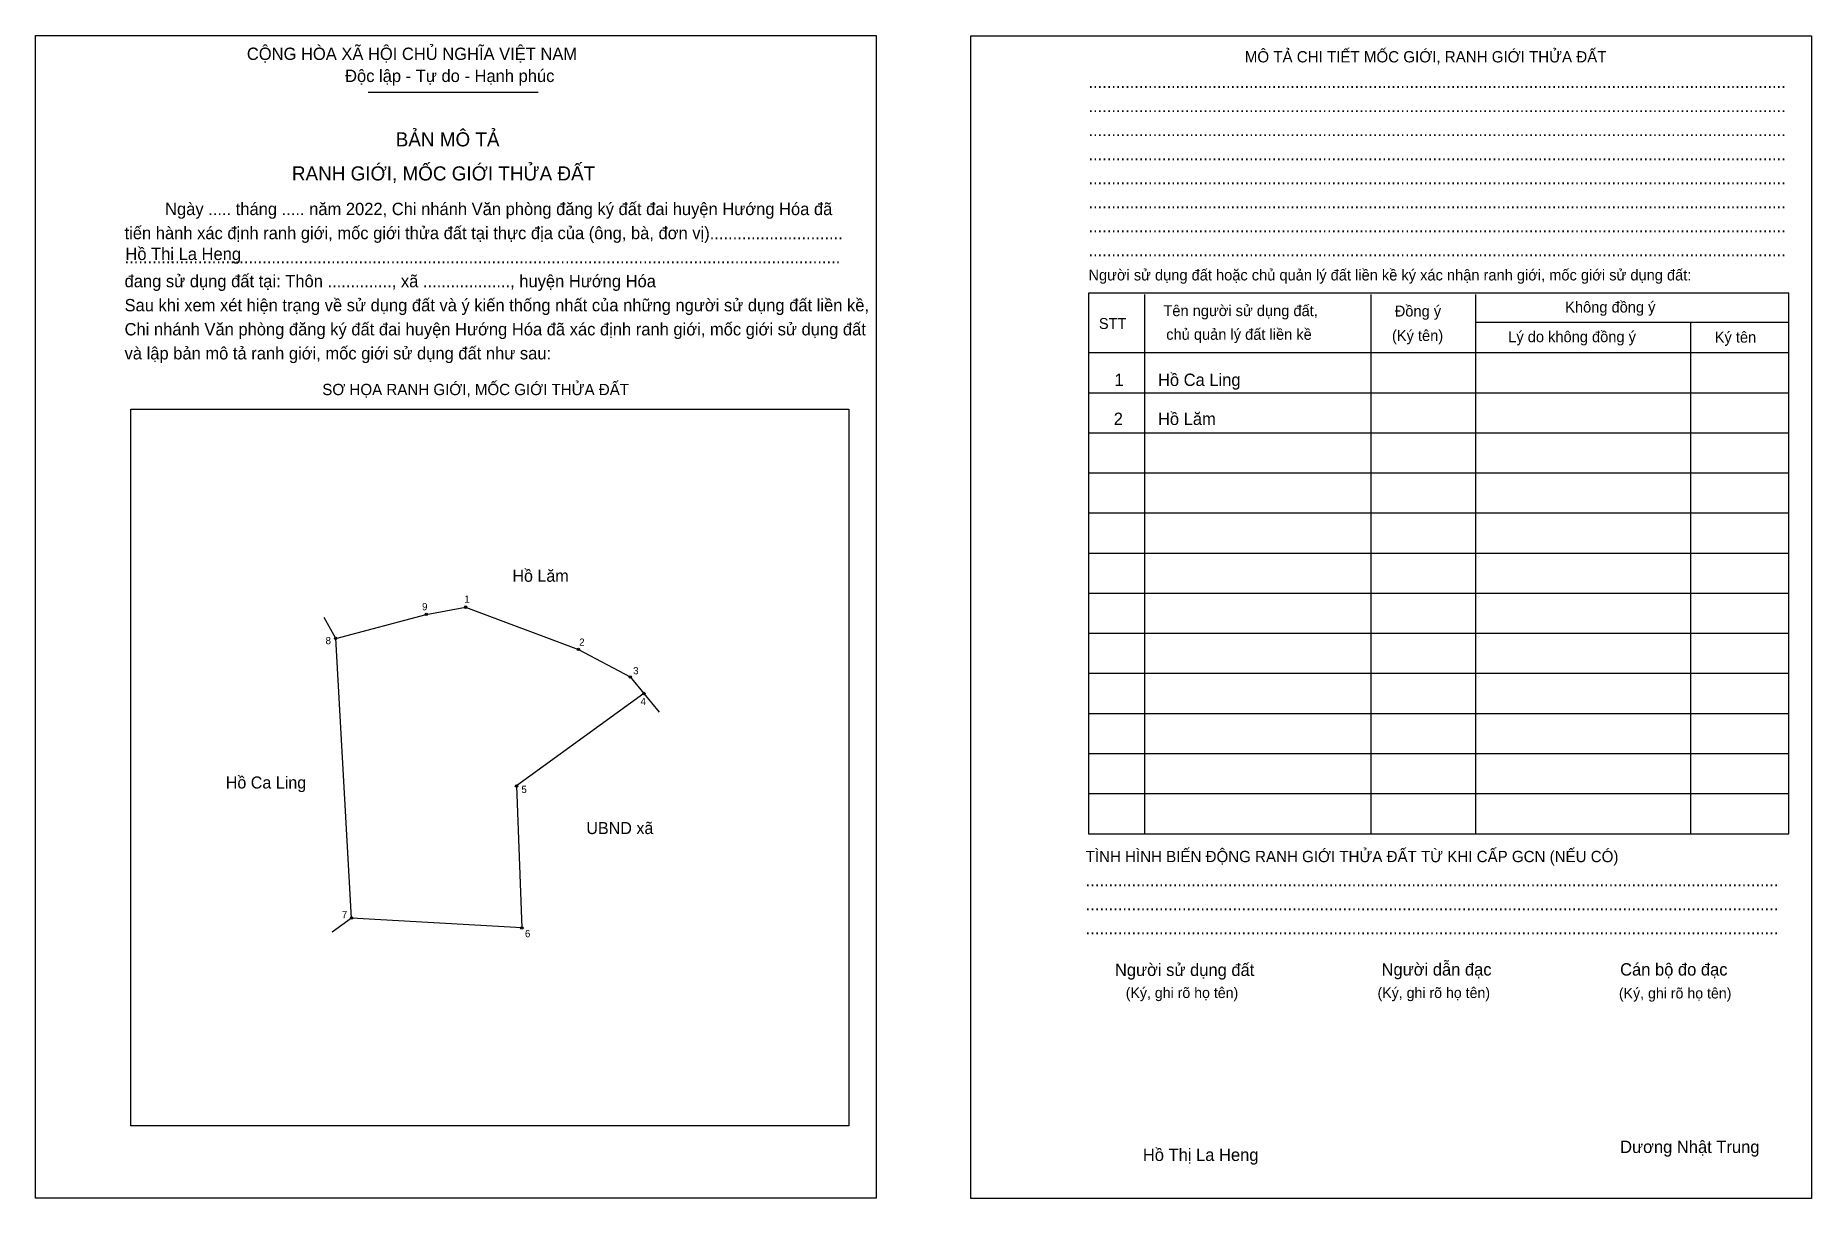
# Model space of a CAD drawing. Extents: x 543713 to 544205, y 1837736 to 1838059.
import ezdxf

# ---------------------------------------------------------------- set-up
doc = ezdxf.new("R2010")
doc.units = 0
for name, color, linetype in [('Level 1', 7, 'Continuous'), ('Level 10', 7, 'Continuous'), ('Level 11', 7, 'Continuous'), ('Level 2', 7, 'Continuous'), ('Level 25', 7, 'Continuous'), ('Level 27', 7, 'Continuous'), ('Level 36', 7, 'Continuous'), ('Level 52', 7, 'Continuous'), ('Level 55', 7, 'Continuous'), ('Level 6', 7, 'Continuous'), ('Level 9', 7, 'Continuous')]:
    doc.layers.add(name, color=color, linetype=linetype)

msp = doc.modelspace()

# ---------------------------------------------------------------- linework, layer by layer
at = {"layer": 'Level 1'}
for p, q in [((543713.32, 1838058.6), (543713.32, 1838058.6)), ((543972.51, 1838058.49), (543972.51, 1838058.49)), ((543805.5, 1838042.93), (543852.61, 1838042.93)), ((544020.67, 1837986.82), (544020.67, 1837837.37)), ((544083.34, 1837986.82), (544083.34, 1837837.37)), ((544112.34, 1837986.82), (544112.34, 1837837.37)), ((544112.34, 1837979.15), (544199.23, 1837979.15)), ((544172, 1837979.15), (544172, 1837837.37)), ((544005.11, 1837970.71), (544199.23, 1837970.71)), ((544005.11, 1837959.6), (544199.23, 1837959.6)), ((543739.78, 1837955.04), (543739.78, 1837955.04)), ((544005.11, 1837948.48), (544199.23, 1837948.48)), ((544005.11, 1837937.37), (544199.23, 1837937.37)), ((544005.11, 1837926.26), (544199.23, 1837926.26)), ((544005.11, 1837915.15), (544199.23, 1837915.15)), ((544005.11, 1837904.04), (544199.23, 1837904.04)), ((544005.11, 1837892.93), (544199.23, 1837892.93)), ((544005.11, 1837881.82), (544199.23, 1837881.82)), ((544005.11, 1837870.71), (544199.23, 1837870.71)), ((544005.11, 1837859.59), (544199.23, 1837859.59)), ((544005.11, 1837848.48), (544199.23, 1837848.48)), ((543938.67, 1837756.37), (543938.67, 1837756.37)), ((543946.29, 1837736.37), (543946.29, 1837736.37)), ((544205.48, 1837736.26), (544205.48, 1837736.26))]:
    msp.add_line(p, q, dxfattribs=at)
for points in [[(544199.23, 1837987.15), (544005.11, 1837987.15), (544005.11, 1837837.37), (544199.23, 1837837.37)], [(543739.78, 1837955.04), (543938.67, 1837955.04), (543938.67, 1837756.37), (543739.78, 1837756.37)]]:
    msp.add_lwpolyline(points, close=True, dxfattribs=at)
at = {"layer": 'Level 10'}
msp.add_lwpolyline([(543796.5, 1837891.5), (543821.61, 1837898.14), (543832.5, 1837900.15), (543863.76, 1837888.43), (543878.15, 1837880.83), (543881.94, 1837876.22), (543846.62, 1837850.62), (543848.09, 1837811.26), (543800.9, 1837814)], close=True, dxfattribs=at)
at = {"layer": 'Level 11'}
for centre in [(543821.61, 1837898.14), (543832.5, 1837900.15), (543796.5, 1837891.5), (543796.5, 1837891.5), (543863.76, 1837888.43), (543878.15, 1837880.83), (543881.94, 1837876.22), (543846.62, 1837850.62), (543800.9, 1837814), (543848.09, 1837811.26)]:
    msp.add_circle(centre, 0.333, dxfattribs=at)
at = {"layer": 'Level 2'}
for points in [[(543713.32, 1838058.6), (543946.29, 1838058.6), (543946.29, 1837736.37), (543713.32, 1837736.37)], [(543972.51, 1838058.49), (544205.48, 1838058.49), (544205.48, 1837736.26), (543972.51, 1837736.26)]]:
    msp.add_lwpolyline(points, close=True, dxfattribs=at)
at = {"layer": 'Level 25'}
msp.add_line((543863.76, 1837888.43), (543878.15, 1837880.83), dxfattribs=at)
at = {"layer": 'Level 27'}
for p, q in [((543796.5, 1837891.5), (543793.27, 1837897.33)), ((543881.94, 1837876.22), (543886.18, 1837871.08)), ((543800.9, 1837814), (543795.52, 1837810.06))]:
    msp.add_line(p, q, dxfattribs=at)

# ---------------------------------------------------------------- texts
at = {"layer": 'Level 1'}
for s, height, p in [('CỘNG HÒA XÃ HỘI CHỦ NGHĨA VIỆT NAM', 3.4221, (543771.89, 1838051.82)), ('MÔ TẢ CHI TIẾT MỐC GIỚI, RANH GIỚI THỬA ĐẤT', 3.1287, (544048.44, 1838051.14)), ('Độc lập - Tự do - Hạnh phúc', 3.4221, (543799.11, 1838045.71)), ('........................................................................................................................................................', 3.42207, (544005.11, 1838044.04)), ('........................................................................................................................................................', 3.42207, (544005.11, 1838037.37)), ('BẢN MÔ TẢ', 3.911, (543813.14, 1838027.86)), ('........................................................................................................................................................', 3.42207, (544005.11, 1838030.71)), ('RANH GIỚI, MỐC GIỚI THỬA ĐẤT', 3.9114, (543784.37, 1838018.42)), ('........................................................................................................................................................', 3.42207, (544005.11, 1838024.04)), ('........................................................................................................................................................', 3.42207, (544005.11, 1838017.37)), ('Ngày ..... tháng ..... năm 2022, Chi nhánh Văn phòng đăng ký đất đai huyện Hướng Hóa đã', 3.4221, (543749.22, 1838008.82)), ('........................................................................................................................................................', 3.42207, (544005.11, 1838010.71)), ('tiến hành xác định ranh giới, mốc giới thửa đất tại thực địa của (ông, bà, đơn vị).............................', 3.42207, (543738, 1838002.15)), ('........................................................................................................................................................', 3.42207, (544005.11, 1838004.04)), ('............................................................................................................................................................', 3.42207, (543738, 1837995.48)), ('........................................................................................................................................................', 3.42207, (544005.11, 1837997.37)), ('đang sử dụng đất tại: Thôn .............., xã ..................., huyện Hướng Hóa', 3.4221, (543738, 1837988.82)), ('Người sử dụng đất hoặc chủ quản lý đất liền kề ký xác nhận ranh giới, mốc giới sử dụng đất:', 3.0313, (544005.11, 1837990.71)), ('Sau khi xem xét hiện trạng về sử dụng đất và ý kiến thống nhất của những người sử dụng đất liền kề,', 3.4221, (543738, 1837982.15)), ('Tên người sử dụng đất,', 3.0313, (544025.89, 1837980.82)), ('Đồng ý', 3.031, (544090, 1837980.71)), ('Không đồng ý', 3.0313, (544137.23, 1837981.82)), ('Chi nhánh Văn phòng đăng ký đất đai huyện Hướng Hóa đã xác định ranh giới, mốc giới sử dụng đất', 3.4221, (543738, 1837975.48)), ('STT', 3.031, (544008, 1837977.26)), ('chủ quản lý đất liền kề', 3.0313, (544026.67, 1837974.26)), ('(Ký tên)', 3.031, (544089.23, 1837973.93)), ('Lý do không đồng ý', 3.0313, (544121.45, 1837973.6)), ('Ký tên', 3.031, (544178.67, 1837973.48)), ('và lập bản mô tả ranh giới, mốc giới sử dụng đất như sau:', 3.4221, (543738, 1837968.82)), ('SƠ HỌA RANH GIỚI, MỐC GIỚI THỬA ĐẤT', 3.1287, (543792.79, 1837958.92)), ('TÌNH HÌNH BIẾN ĐỘNG RANH GIỚI THỬA ĐẤT TỪ KHI CẤP GCN (NẾU CÓ)', 3.1287, (544004.34, 1837829.48)), ('.......................................................................................................................................................', 3.42207, (544004.34, 1837822.82)), ('.......................................................................................................................................................', 3.42207, (544004.34, 1837816.15)), ('.......................................................................................................................................................', 3.42207, (544004.34, 1837809.48)), ('Người sử dụng đất', 3.4221, (544012.45, 1837797.93)), ('Người dẫn đạc', 3.4221, (544086.34, 1837798.04)), ('Cán bộ đo đạc', 3.4221, (544152.45, 1837798.04)), ('(Ký, ghi rõ họ tên)', 2.9334, (544015.45, 1837791.82)), ('(Ký, ghi rõ họ tên)', 2.9334, (544085.23, 1837791.82)), ('(Ký, ghi rõ họ tên)', 2.9334, (544152.12, 1837791.7)), ('Dương Nhật Trung', 3.4221, (544152.45, 1837748.87))]:
    msp.add_text(s, height=height, dxfattribs=at).set_placement(p)
at = {"layer": 'Level 36'}
for s, p in [('Hồ Lăm', (543845.47, 1837907.19)), ('Hồ Ca Ling', (543766.04, 1837849.89)), ('UBND xã', (543865.97, 1837837.26))]:
    msp.add_text(s, height=3.333, dxfattribs=at).set_placement(p)
at = {"layer": 'Level 52'}
for s, height, p in [('1', 3.42, (544012.33, 1837961.46)), ('Hồ Ca Ling', 3.422, (544024.38, 1837961.46)), ('2', 3.42, (544012.12, 1837950.65)), ('Hồ Lăm', 3.422, (544024.38, 1837950.65))]:
    msp.add_text(s, height=height, dxfattribs=at).set_placement(p)
at = {"layer": 'Level 55'}
for s, p in [('9', (543821.53, 1837898.14)), ('1', (543832.44, 1837900.15)), ('8', (543796.43, 1837891.5)), ('2', (543863.68, 1837888.43)), ('3', (543878.08, 1837880.83)), ('4', (543881.87, 1837876.22)), ('5', (543846.55, 1837850.62)), ('7', (543800.83, 1837814)), ('6', (543848.01, 1837811.26))]:
    msp.add_text(s, height=0.222, dxfattribs=at).set_placement(p)
at = {"layer": 'Level 6'}
for p in [(543738.23, 1837996.37), (544020.19, 1837746.66)]:
    msp.add_text('Hồ Thị La Heng', height=3.4222, dxfattribs=at).set_placement(p)
at = {"layer": 'Level 9'}
for s, p in [('1', (543832.14, 1837901.36)), ('9', (543820.45, 1837899.31)), ('8', (543793.71, 1837889.88)), ('2', (543863.99, 1837889.46)), ('3', (543878.94, 1837881.55)), ('4', (543880.98, 1837873.02)), ('5', (543847.98, 1837848.65)), ('7', (543798.22, 1837813.95)), ('6', (543848.96, 1837808.67))]:
    msp.add_text(s, height=2, dxfattribs=at).set_placement(p)

doc.saveas('drawing.dxf')
